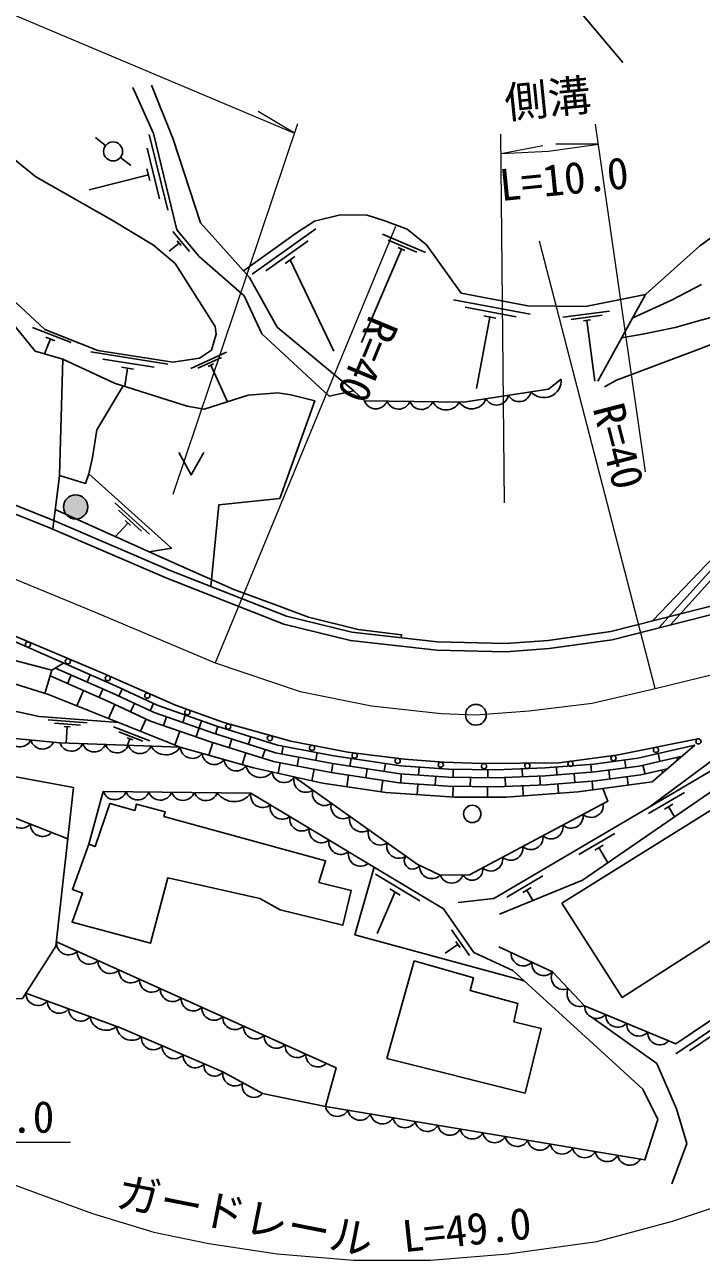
# Model space of a CAD drawing. Units: millimetres at full size, sheet at 1:1000; details may follow other scales. Extents: x 40000 to 680000, y 20000 to 380000.
# Drawn here: x 136184 to 175245, y 242598 to 313955 of the extents above; entities that cross this region are included whole.
import ezdxf
from ezdxf.enums import TextEntityAlignment as Align

# ---------------------------------------------------------------- set-up
doc = ezdxf.new("R2010")
doc.units = ezdxf.units.MM
doc.header["$LTSCALE"] = 1000
doc.linetypes.add('CHAIN', pattern=[18.5, 12, -1.5, 3.5, -1.5])
for name, color, linetype, lineweight in [('M-BGD', 7, 'Continuous', 25), ('M-BMK', 2, 'CHAIN', 13), ('M-BMK-SRVR', 3, 'Continuous', 25), ('M-STR-HTXT', 7, 'Continuous', 13)]:
    doc.layers.add(name, color=color, linetype=linetype, lineweight=lineweight)
doc.styles.add('ＭＳ ゴシック', font='')
doc.styles.get('ＭＳ ゴシック').set_extended_font_data('MS Gothic')

msp = doc.modelspace()

# ---------------------------------------------------------------- hatches: boundary and pattern name
at = {"layer": 'M-BGD'}
msp.add_hatch(color=256, dxfattribs=at).paths.add_polyline_path([(138428, 286106, -1), (139828, 286106, -0.41421), (139128, 285406, -0.41421)])

# ---------------------------------------------------------------- linework, layer by layer
for p, q in [((144444, 303246), (143372, 307617)), ((140855, 306978), (140267, 307444)), ((141718, 306295), (142305, 305830)), ((143974, 303903), (143260, 306817)), ((143409, 304949), (143242, 305629)), ((143325, 305289), (139912, 304415)), ((145691, 300865), (144733, 302020)), ((152986, 302163), (149320, 299553)), ((159317, 300799), (156834, 301859)), ((145097, 301347), (144519, 300868)), ((145208, 301212), (144985, 301482)), ((152549, 301483), (150105, 299743)), ((158832, 300810), (157177, 301517)), ((151786, 300572), (151216, 300166)), ((157934, 300998), (155632, 295608)), ((158127, 300916), (157741, 301080)), ((151501, 300369), (154027, 295096)), ((165359, 297240), (160937, 298076)), ((164566, 297085), (161618, 297642)), ((163036, 297069), (162258, 292948)), ((163380, 297004), (162693, 297134)), ((169937, 297411), (167260, 297058)), ((169514, 297173), (167730, 296938)), ((168854, 296905), (168437, 296850)), ((168646, 296877), (169109, 293362)), ((138870, 295593), (136637, 296474)), ((137665, 295810), (137326, 294950)), ((137926, 295708), (137405, 295913)), ((144439, 294354), (139995, 295059)), ((147826, 295036), (145780, 294100)), ((147547, 294744), (146183, 294120)), ((143651, 294175), (140689, 294645)), ((142469, 294059), (141777, 294169)), ((142123, 294114), (141958, 293071)), ((147086, 294368), (146768, 294222)), ((146927, 294295), (147895, 292180)), ((143385, 284539), (141380, 286347)), ((142930, 284707), (141593, 285912)), ((142141, 285176), (141432, 284389)), ((142297, 285035), (141985, 285316)), ((137756, 276677), (137339, 275338)), ((138659, 275914), (138870, 276394)), ((139785, 275992), (139968, 276407)), ((139184, 274622), (139575, 275512)), ((140490, 275110), (140701, 275590)), ((141613, 275180), (141804, 275591)), ((142298, 274282), (142520, 274757)), ((143426, 274335), (143617, 274746)), ((141013, 273891), (141392, 274704)), ((145307, 273658), (145455, 274086)), ((139785, 273629), (137541, 273801)), ((139399, 273508), (137904, 273622)), ((138815, 273402), (138466, 273429)), ((138640, 273416), (138568, 272472)), ((143413, 272593), (141313, 273400)), ((142873, 273148), (143205, 273860)), ((144190, 273489), (144361, 273985)), ((146080, 272835), (146400, 273759)), ((147197, 273005), (147333, 273438)), ((143010, 272587), (141609, 273125)), ((142419, 272653), (142092, 272779)), ((142256, 272716), (142113, 272344)), ((144856, 272356), (145135, 273162)), ((147993, 272205), (148151, 272705)), ((149105, 272404), (149241, 272836)), ((146806, 271765), (147039, 272505)), ((148730, 271217), (148947, 271904)), ((149901, 271603), (150058, 272103)), ((151022, 271844), (151106, 272290)), ((152988, 271474), (153072, 271920)), ((150810, 270716), (150925, 271329)), ((151908, 271144), (152005, 271659)), ((153899, 270770), (153971, 271290)), ((154959, 271139), (155028, 271587)), ((156937, 270838), (157005, 271286)), ((168909, 270788), (168874, 271240)), ((170892, 271040), (170833, 271489)), ((171997, 270681), (171880, 271192)), ((172855, 271415), (172754, 271857)), ((173867, 271476), (173830, 271638)), ((152764, 270285), (152891, 270959)), ((154777, 269942), (154880, 270621)), ((155869, 270470), (155948, 270989)), ((157890, 270171), (157926, 270694)), ((158923, 270624), (158955, 271077)), ((159885, 270032), (159921, 270555)), ((160919, 270501), (160927, 270954)), ((161911, 269960), (161919, 270484)), ((162919, 270468), (162926, 270922)), ((163941, 269960), (163918, 270484)), ((164917, 270527), (164898, 270980)), ((165939, 270047), (165917, 270571)), ((166914, 270636), (166880, 271088)), ((167951, 270189), (167911, 270712)), ((169970, 270389), (169901, 270909)), ((171025, 270042), (170961, 270520)), ((173009, 270740), (172972, 270904)), ((156755, 269648), (156858, 270320)), ((158844, 269487), (158887, 270101)), ((160901, 269351), (160911, 269976)), ((162901, 269343), (162911, 269944)), ((164966, 269414), (164940, 270004)), ((166996, 269561), (166954, 270114)), ((168987, 269761), (168948, 270265)), ((174270, 269614), (172202, 268396)), ((173599, 268940), (173116, 268656)), ((173358, 268798), (173707, 268204)), ((170247, 267244), (168179, 266026)), ((169576, 266570), (169094, 266286)), ((169335, 266428), (169851, 265552)), ((159005, 263357), (156433, 264902)), ((166088, 264794), (164020, 263576)), ((157865, 263692), (157264, 264052)), ((165417, 264120), (164935, 263836)), ((157565, 263872), (156529, 261462)), ((165176, 263978), (165528, 263381)), ((161857, 260206), (160831, 261685)), ((161196, 260842), (160457, 260329)), ((161316, 260670), (161076, 261015)), ((177506, 257047), (173776, 254530)), ((177052, 256379), (174565, 254701))]:
    msp.add_line(p, q, dxfattribs=at)
for points in [[(126194, 308233), (127336, 307528), (128808, 306269), (130944, 303506), (131488, 302490), (131679, 302097), (135105, 298431), (137344, 296356), (140413, 295144), (144729, 294459), (146272, 294703), (146969, 295167), (147232, 296077), (147171, 296531), (144870, 300173), (143615, 301224), (141186, 302687), (136829, 305175), (130260, 310502), (129112, 311591)], [(137807, 284824), (138191, 287917), (138378, 294631), (136794, 295111), (128189, 305681), (124198, 310786)], [(143498, 310456), (144754, 307351), (146335, 302511), (149160, 299355), (150764, 296496), (155178, 292815), (155795, 292241), (161509, 292160), (166417, 292904), (167162, 293489)], [(142425, 310329), (143614, 307663), (144975, 302114), (146262, 300561), (148857, 298294), (149881, 296099), (153764, 292509), (155178, 292815)], [(172023, 298383), (175136, 301171), (177476, 302874), (179526, 304196), (181277, 305063)], [(148811, 299744), (151932, 301967), (152906, 302608), (154397, 302984), (155961, 302952), (156978, 302631), (158263, 302139), (159379, 301249), (161373, 298453), (165230, 297724), (168556, 297686), (172023, 298383), (169267, 293372)], [(169664, 293033), (170348, 293426), (175065, 295192), (180345, 297240), (182270, 298041), (184563, 299259), (186033, 299793), (187625, 300092), (189783, 300385), (192041, 300560), (193231, 300570), (194612, 300398), (195776, 300054), (196603, 299586), (197396, 298655), (197967, 297088), (198803, 294788), (199990, 292472), (201588, 290463), (203305, 288633)], [(182056, 281474), (170107, 278440), (166462, 277921), (163967, 277739), (159968, 277835), (154989, 278399), (151150, 279345), (144392, 281993), (137584, 284919), (132833, 286808), (116113, 293883), (112339, 295060), (109241, 295807), (105772, 296372), (101420, 296861), (96763, 297090), (89038, 297594), (80731, 298036), (72837, 298432), (69689, 298693), (66294, 299222)], [(181938, 281938), (170014, 278910), (166410, 278397), (163956, 278218), (160001, 278313), (155073, 278872), (151296, 279803), (144574, 282437), (137768, 285362), (133015, 287251), (116278, 294334), (112466, 295522), (109336, 296277), (105838, 296846), (101459, 297339), (96790, 297569), (89066, 298072), (80756, 298515), (72869, 298911), (69746, 299169), (66368, 299695)], [(171264, 297003), (173519, 298051), (175262, 298946)], [(170645, 295877), (171843, 296086), (173746, 296467), (175090, 296847), (177457, 297488)], [(172431, 279524), (178247, 285593), (181660, 295831)], [(138378, 294631), (141372, 293256), (145568, 291932), (146543, 291745), (149091, 292565), (150806, 292695), (151552, 292572), (152925, 292234), (150904, 286599), (147385, 286220), (146926, 281515)], [(138191, 287917), (139684, 287466), (139892, 288025), (140099, 288966), (140348, 290550), (141868, 293099)], [(190319, 293041), (182746, 290082), (177650, 284490), (172798, 279123)], [(190405, 292667), (182967, 289761), (177931, 284235), (173461, 279291)], [(69788, 291549), (85575, 290626), (95316, 290145), (102007, 289768), (107847, 288932), (111413, 288041), (114722, 287034), (119353, 284992), (126069, 282274), (134704, 278718), (141430, 275765), (143822, 274651), (147283, 273454), (150782, 272351), (154032, 271739), (157902, 271150), (160660, 270958), (163386, 270914), (166223, 271038), (169048, 271253), (171578, 271588), (174877, 272342)], [(145086, 289251), (145802, 287956), (146518, 289251)], [(143374, 283515), (144657, 283726), (139892, 288025)], [(137948, 285958), (144878, 282837), (148254, 281332), (150721, 280425), (152561, 279731), (155440, 279019), (157942, 278729), (157921, 278549)], [(126906, 282316), (140735, 276487), (144887, 274659), (147680, 273650), (151544, 272579), (154845, 271942), (158094, 271547), (160364, 271357), (162572, 271281), (167026, 271329), (170347, 271769), (175049, 272714)], [(145164, 272233), (138220, 272485), (135228, 272775), (133434, 273444), (128306, 276212), (126034, 277673), (127479, 277470)], [(138431, 277082), (137756, 276677), (134891, 277434), (127479, 277470), (130607, 277026), (135277, 275980), (137565, 275268), (145164, 272233), (149390, 271029), (153377, 270150), (157027, 269608), (161026, 269342), (163988, 269343), (168131, 269644), (172419, 270233), (174877, 272342)], [(127479, 277470), (130062, 276097), (133472, 274764), (137025, 274000), (141619, 273649)], [(137655, 276355), (141027, 274874), (143455, 273743), (146976, 272525), (150544, 271401), (153868, 270775), (157795, 270177), (160618, 269981), (163400, 269936), (166281, 270062), (169149, 270280), (171751, 270625), (173283, 270975)], [(137954, 276796), (141243, 275352), (143652, 274230), (147140, 273023), (150671, 271910), (153956, 271292), (157852, 270699), (160641, 270505), (163393, 270461), (166250, 270586), (169095, 270802), (171658, 271141), (174138, 271708)], [(184036, 274271), (176206, 271714), (172316, 268815)], [(161207, 263254), (163270, 263486), (175971, 270968), (179099, 272434), (184368, 273860), (184733, 264657), (183214, 261458), (173782, 255092), (168510, 257298), (166655, 259249), (163564, 260707)], [(163588, 262591), (168385, 264543), (178691, 271633), (180682, 271730), (180633, 272849)], [(114218, 268846), (115723, 265928), (118330, 264695), (122614, 263149), (124435, 270298), (125264, 271076), (131445, 270435), (132841, 271037), (139006, 269896), (137989, 260739), (136049, 257710), (124513, 257205), (112607, 261614)], [(169570, 269842), (169854, 269119), (161860, 264852), (160173, 264840), (158835, 265478), (151746, 270510)], [(131445, 270435), (131609, 269712), (138678, 266940)], [(136246, 258018), (141710, 256020), (147625, 253474), (149912, 252227), (153550, 251479), (171995, 248393), (172740, 250729), (171862, 252487), (164366, 259330), (162118, 260366), (160360, 262900), (149241, 269578), (140719, 269668), (139881, 266628)], [(165015, 258738), (155251, 261403), (156355, 265306)], [(138017, 260991), (154174, 253722), (153550, 251479)], [(168939, 256619), (172681, 253957), (173820, 251337), (174414, 249340), (173542, 247004)]]:
    msp.add_lwpolyline(points, dxfattribs=at)
for points in [[(167197, 263217), (178851, 270506), (180919, 267619), (181213, 267830), (182752, 265610), (179383, 263274), (180188, 262114), (178169, 260714), (177273, 262008), (170672, 257780)], [(139881, 266628), (138939, 264011), (139520, 263803), (138915, 262123), (143437, 260911), (144451, 264692), (149756, 263498), (150941, 262836), (154548, 261952), (155040, 263960), (153172, 264418), (153559, 265675), (144221, 268221), (144296, 268497), (142644, 268947), (142545, 268582), (141094, 268978), (140244, 266491)], [(158662, 259883), (157100, 254250), (165077, 252258), (166008, 255983), (164427, 256372), (164650, 257431), (161895, 258175), (162094, 258913)]]:
    msp.add_lwpolyline(points, close=True, dxfattribs=at)
for centre, radius in [((141286, 306637), 550), ((139128, 286106), 700), ((136372, 278163), 150), ((138675, 277192), 150), ((140977, 276216), 150), ((143265, 275209), 150), ((145573, 274251), 150), ((147931, 273424), 150), ((150341, 272757), 150), ((175079, 272567), 150), ((152773, 272189), 150), ((155232, 271744), 150), ((172628, 272075), 150), ((157714, 271442), 150), ((160204, 271220), 150), ((162702, 271133), 150), ((165202, 271159), 150), ((167696, 271267), 150), ((170174, 271595), 150), ((162024, 268377), 500)]:
    msp.add_circle(centre, radius, dxfattribs=at)
for centre, radius, start, end in [((166160, 293420), 1004, 221.77049, 3.89206), ((164725, 292889), 700, 208.62443, 348.62443), ((156456, 292471), 700, 199.17923, 339.17923), ((157772, 292452), 700, 199.17923, 339.17923), ((159087, 292434), 700, 199.17923, 339.17923), ((160513, 292567), 861, 206.38022, 331.97825), ((161994, 292630), 860, 212.91178, 341.47317), ((163424, 292692), 700, 208.62443, 348.62443), ((135906, 272950), 700, 194.46159, 334.46159), ((137215, 272823), 700, 194.46159, 334.46159), ((138886, 272700), 700, 197.92593, 337.92593), ((140200, 272653), 700, 197.92593, 337.92593), ((141515, 272605), 700, 197.92593, 337.92593), ((142830, 272558), 700, 197.92593, 337.92593), ((144339, 272768), 982, 208.79905, 327.05282), ((145862, 272283), 700, 184.09399, 324.09399), ((147127, 271923), 700, 184.09399, 324.09399), ((148392, 271562), 700, 184.09399, 324.09399), ((149798, 271342), 860, 192.73853, 320.37599), ((151155, 270885), 700, 187.56468, 327.56468), ((152421, 270324), 700, 164.63401, 304.63401), ((153493, 269563), 700, 164.63401, 304.63401), ((141379, 269900), 700, 199.3945, 339.3945), ((142695, 269887), 700, 199.3945, 339.3945), ((144011, 269873), 700, 199.3945, 339.3945), ((145326, 269859), 700, 199.3945, 339.3945), ((146642, 269845), 700, 199.3945, 339.3945), ((148276, 270276), 1191, 214.69298, 324.09602), ((149928, 269445), 700, 169.01256, 309.01256), ((151056, 268767), 700, 169.01256, 309.01256), ((154566, 268801), 700, 164.63401, 304.63401), ((167729, 268256), 700, 228.09503, 8.09503), ((168889, 268875), 700, 228.09503, 8.09503), ((135983, 268253), 700, 178.5881, 318.5881), ((137208, 267773), 700, 178.5881, 318.5881), ((152184, 268090), 700, 169.01256, 309.01256), ((155639, 268040), 700, 164.63401, 304.63401), ((166568, 267636), 700, 228.09503, 8.09503), ((153311, 267413), 700, 169.01256, 309.01256), ((156712, 267278), 700, 164.63401, 304.63401), ((165408, 267017), 700, 228.09503, 8.09503), ((154439, 266735), 700, 169.01256, 309.01256), ((155567, 266058), 700, 169.01256, 309.01256), ((157785, 266517), 700, 164.63401, 304.63401), ((164247, 266397), 700, 228.09503, 8.09503), ((158581, 265669), 482, 145.68225, 326.97489), ((163086, 265778), 700, 228.09503, 8.09503), ((159682, 265339), 700, 174.49999, 314.49999), ((160829, 265084), 700, 200.40884, 340.40884), ((162015, 265159), 611, 210.4441, 9.22196), ((138715, 260939), 700, 175.77739, 315.77739), ((139915, 260399), 700, 175.77739, 315.77739), ((141115, 259860), 700, 175.77739, 315.77739), ((164969, 260300), 700, 174.75585, 314.75585), ((166158, 259739), 700, 174.75585, 314.75585), ((142315, 259320), 700, 175.77739, 315.77739), ((167281, 258937), 700, 153.54224, 293.54224), ((143514, 258780), 700, 175.77739, 315.77739), ((136946, 258016), 700, 179.91411, 319.91411), ((144714, 258240), 700, 175.77739, 315.77739), ((145914, 257701), 700, 175.77739, 315.77739), ((168240, 257992), 744, 155.89575, 291.18874), ((138182, 257565), 700, 179.91411, 319.91411), ((139417, 257113), 700, 179.91411, 319.91411), ((147114, 257161), 700, 175.77739, 315.77739), ((169209, 257265), 700, 177.29911, 317.29911), ((140879, 256819), 939, 189.61074, 310.21748), ((148313, 256621), 700, 175.77739, 315.77739), ((170422, 256757), 700, 177.29911, 317.29911), ((171636, 256249), 700, 177.29911, 317.29911), ((142365, 256189), 884, 185.6847, 308.72694), ((143617, 255459), 700, 176.71436, 316.71436), ((149513, 256081), 700, 175.77739, 315.77739), ((150713, 255541), 700, 175.77739, 315.77739), ((172850, 255742), 700, 177.29911, 317.29911), ((144826, 254939), 700, 176.71436, 316.71436), ((151913, 255002), 700, 175.77739, 315.77739), ((146034, 254419), 700, 176.71436, 316.71436), ((153113, 254462), 700, 175.77739, 315.77739), ((147140, 253837), 606, 170.29809, 323.13063), ((148317, 253369), 700, 171.39539, 311.39539), ((149414, 252674), 669, 164.71254, 318.07825), ((154238, 251606), 700, 190.50399, 330.50399), ((155535, 251389), 700, 190.50399, 330.50399), ((156833, 251172), 700, 190.50399, 330.50399), ((158131, 250955), 700, 190.50399, 330.50399), ((159428, 250738), 700, 190.50399, 330.50399), ((160726, 250521), 700, 190.50399, 330.50399), ((162023, 250304), 700, 190.50399, 330.50399), ((163321, 250087), 700, 190.50399, 330.50399), ((164618, 249870), 700, 190.50399, 330.50399), ((165916, 249653), 700, 190.50399, 330.50399), ((167214, 249436), 700, 190.50399, 330.50399), ((168511, 249219), 700, 190.50399, 330.50399), ((169809, 249002), 700, 190.50399, 330.50399), ((171106, 248785), 700, 190.50399, 330.50399)]:
    msp.add_arc(centre, radius, start, end, dxfattribs=at)
at = {"layer": 'M-BMK'}
msp.add_lwpolyline([(65639, 295956), (72134, 294977), (75253, 294781), (91126, 293882), (101341, 293311), (105260, 292929), (107430, 292544), (109640, 292058), (112848, 291237), (115777, 290234), (117553, 289369), (130409, 284095), (140250, 280036), (147172, 277104), (152092, 275445), (156212, 274620), (160222, 274179), (162233, 274101), (165316, 274337), (168949, 274776), (172581, 275626), (185637, 278814)], dxfattribs=at)
at = {"layer": 'M-BMK-SRVR'}
msp.add_line((170714, 311765), (149534, 337109), dxfattribs=at)
msp.add_circle((162233, 274101), 600, dxfattribs=at)
at = {"layer": 'M-STR-HTXT'}
for p, q in [((151762, 307691), (149655, 308952)), ((151941, 308223), (144731, 286830)), ((163892, 286352), (163671, 307641)), ((172032, 288138), (169141, 308214)), ((163683, 306517), (166095, 306973)), ((169306, 307062), (166851, 307053)), ((157600, 302306), (147172, 277104)), ((172581, 275626), (165909, 301457))]:
    msp.add_line(p, q, dxfattribs=at)
for points in [[(71400, 325340), (100207, 324076), (108229, 323614), (111080, 323294), (114036, 322789), (117574, 321787), (123211, 319751), (151762, 307691)], [(163683, 306517), (166424, 306647), (169306, 307062)], [(96491, 290277), (105668, 249416), (138825, 249416)], [(115244, 254649), (119016, 253094), (133149, 247847), (140104, 245302), (143642, 244216), (146811, 243566), (150755, 242962), (155159, 242608), (159621, 242598), (164081, 242971), (169211, 243689), (173577, 244857), (178286, 246417), (180078, 247027)]]:
    msp.add_lwpolyline(points, dxfattribs=at)

# ---------------------------------------------------------------- texts
at = {"layer": 'M-STR-HTXT', "style": 'ＭＳ ゴシック'}
for s, rotation, p in [('側溝', 5.742, (164035, 307980)), ('L=10.0', 5.742, (163740, 303222)), ('R=40', 247.52, (155599, 297469)), ('R=40', 284.483, (168436, 291671)), ('ガードレール', 348.818, (141272, 245173)), ('L=49.0', 6.12, (158135, 242514))]:
    msp.add_text(s, height=1833, rotation=rotation, dxfattribs=at).set_placement(p, align=Align.BOTTOM_LEFT)
msp.add_text('ヒューム管\u3000φ150  L=13.0', height=1833, dxfattribs=at).set_placement((107278, 249416), align=Align.BOTTOM_LEFT)

doc.saveas('drawing.dxf')
